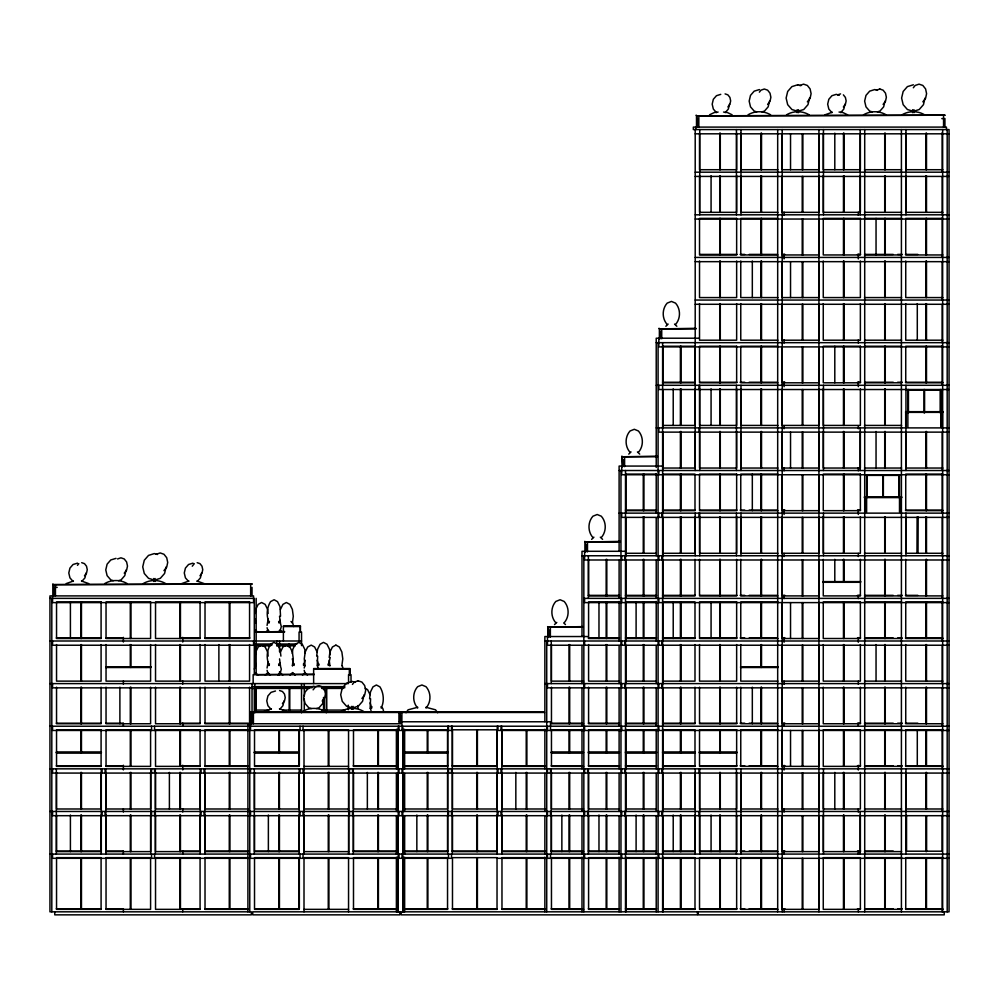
<?xml version="1.0" encoding="UTF-8"?>
<svg xmlns="http://www.w3.org/2000/svg" width="999" height="999" viewBox="0 0 999 999"><rect width="100%" height="100%" fill="white"/><g stroke="black" fill="none" stroke-linecap="round" stroke-linejoin="round"><path stroke-width="1.5" d="M255.157 613.511L255.694 609.415L258.192 604.383L261.588 602.497L265.147 604.383L267.632 609.415L268.169 613.511M267.07 625.411L268.169 618.98M267.07 668.031L268.169 661.6M280.544 616.233L280.007 606.668L277.51 601.635L274.113 599.75L270.554 601.635C266.696 607.842 266.034 616.271 269.318 622.839M292.37 623.076L293.281 616.246L292.37 609.415L289.885 604.383L286.351 602.497L282.929 604.383L280.444 609.415M292.27 653.383L292.819 649.275L295.304 644.255L298.838 642.369M292.37 665.696L293.281 658.865L292.37 652.035L289.885 647.002L286.488 645.117M305.107 660.214L303.509 665.459M316.658 656.118L317.57 649.275L320.055 644.255L323.464 642.369L327.01 644.255L329.495 649.275L330.219 654.745M329.208 657.492L329.932 652.035L332.43 647.002L335.826 645.117M330.219 657.479L328.246 665.459M341.87 665.696L342.782 658.865L341.87 652.035L339.385 647.002L335.964 645.117M369.58 698.726L370.492 691.895L372.977 686.875L376.386 684.989L379.932 686.875C383.791 693.081 384.465 701.51 381.181 708.079M86.089 572.964L84.952 577.847L81.818 581.43M126.111 569.917L124.763 575.649L121.091 579.882L118.569 580.669M166.134 566.858L164.585 573.463L160.352 578.321L154.558 580.144L148.514 578.321L144.281 573.463L142.732 566.858L144.281 560.264L148.514 555.407L154.308 553.583L157.455 554.495M201.573 572.964L200.424 577.847L197.303 581.43M284.066 700.823L282.917 705.694L279.782 709.29M324.076 697.764L322.739 703.508L319.056 707.729L316.533 708.528M364.098 694.717L362.55 701.323L358.316 706.168L352.522 707.991L346.478 706.168L342.245 701.323L340.696 694.717L342.245 688.111L346.478 683.266L352.272 681.443L355.419 682.354M729.482 104.171L728.346 109.053L725.212 112.637M769.505 101.124L768.156 106.856L764.485 111.076L761.962 111.876M809.527 98.064L807.979 104.67L803.745 109.515L797.726 111.351M844.967 104.171L843.818 109.053L840.696 112.637M884.989 101.124L883.64 106.856L879.957 111.076L877.434 111.876M924.999 98.064L923.463 104.67L919.23 109.515L913.423 111.351L907.392 109.515L903.158 104.67L901.61 98.064L903.158 91.471L907.392 86.613L913.398 84.79M254.383 669.18L255.02 666.895M304.195 668.031L304.832 665.759M278.758 622.839L280.007 620.329M280.444 652.035L282.929 647.002L286.338 645.117M278.758 665.459L280.007 662.949M675.524 324.463C680.781 318.606 680.781 308.978 675.524 303.122L671.428 301.423L667.17 303.122C661.9 308.978 661.9 318.606 667.17 324.463M425.999 708.029C431.268 702.172 431.268 692.544 425.999 686.688L421.915 684.989L417.657 686.688C412.387 692.544 412.387 702.172 417.657 708.029M638.398 452.322C643.668 446.466 643.668 436.838 638.398 430.981L634.315 429.283L630.057 430.981C624.787 436.838 624.787 446.466 630.057 452.322M601.286 537.562C606.555 531.693 606.555 522.077 601.286 516.208L597.19 514.51L592.931 516.208C587.674 522.077 587.674 531.693 592.931 537.562M564.16 622.789C569.43 616.932 569.43 607.305 564.16 601.448L560.077 599.75L555.819 601.448C550.549 607.305 550.549 616.932 555.819 622.789M406.019 712.749L408.104 709.814L417.744 707.255M77.46 565.359L78.809 563.648M84.49 575.749L86.513 573.176L87.263 569.692L86.513 566.208L84.49 563.648L81.693 562.687M124.226 573.176L126.611 570.167L127.485 566.071L126.611 561.962L124.226 558.953L120.954 557.817L117.545 558.953M163.961 570.616L166.708 567.157L167.707 562.437L166.708 557.717L163.961 554.258L160.202 552.947L156.281 554.258M192.27 566.208L194.293 563.648M199.975 575.749L201.998 573.176L202.747 569.692L201.998 566.208L199.975 563.648L197.178 562.687M727.884 106.943L729.907 104.383L730.656 100.899L729.907 97.415L727.884 94.855L725.087 93.894M759.352 92.17L760.938 90.16L764.335 89.023L767.619 90.16L770.004 93.169L770.878 97.265L770.004 101.374L767.619 104.383M282.455 703.596L284.49 701.036L285.227 697.552L284.49 694.068L282.455 691.508L279.57 690.534M313.124 689.822L315.522 686.8L318.781 685.676L322.19 686.8L324.588 689.822L325.449 693.918L324.588 698.014L322.19 701.036M807.354 101.823L810.102 98.352L811.101 93.644L810.102 88.923L807.354 85.452L803.596 84.153L799.675 85.452M352.422 684.415L354.245 682.105L358.154 680.806M361.925 698.476L364.672 695.004L365.684 690.297L364.672 685.576L361.925 682.105L358.166 680.806M843.368 106.943L845.391 104.383L846.141 100.899L845.391 97.415L843.368 94.855M883.104 104.383L885.489 101.374L886.363 97.265L885.489 93.169L883.104 90.16L879.832 89.023M913.323 87.775L915.159 85.452L919.068 84.153L922.839 85.452L925.586 88.923L926.585 93.644L925.586 98.352L922.839 101.823M267.72 623.139L269.468 621.465M266.233 631.643L267.982 629.969M278.609 631.643L280.357 629.969L281.318 626.56L280.357 623.139L278.609 621.465M267.72 665.759L269.468 664.085M265.347 675.099L267.982 672.589M277.722 675.099L280.357 672.589L281.318 669.18L280.357 665.759L278.609 664.085M292.457 665.759L294.218 664.085M290.097 675.099L292.732 672.589M302.472 675.099L305.107 672.589M318.968 664.085L317.207 665.759L317.67 656.131M371.89 706.705L370.13 708.378L370.592 698.751M665.858 326.261L668.144 324.088M628.746 454.108L631.031 451.948M591.62 539.348L593.906 537.187M554.507 624.575L556.793 622.414M261.588 645.117L258.192 647.002L255.694 652.035L254.795 658.865L255.694 665.696M709.552 114.81L714.26 112.55L718.119 112.05M748.051 114.81C754.807 110.714 763.86 110.714 770.616 114.81M786.538 114.81C793.306 110.714 802.347 110.714 809.115 114.81M825.037 114.81L832.317 112.213M863.523 114.81C870.291 110.714 879.332 110.714 886.101 114.81M902.022 114.81C908.778 110.714 917.831 110.714 924.587 114.81M66.159 583.616L73.439 581.006M104.658 583.616C111.413 579.507 120.467 579.507 127.223 583.616M143.144 583.616C149.912 579.507 158.953 579.507 165.722 583.616M181.643 583.616L188.923 581.006M264.123 711.463L271.416 708.865M302.622 711.463C309.378 707.367 318.431 707.367 325.187 711.463M341.109 711.463C347.877 707.367 356.918 707.367 363.686 711.463M837.686 94.855L840.571 93.894M876.423 90.16L879.819 89.023M720.754 94.356L716.458 95.704L713.336 99.288L712.187 104.171L713.336 109.053L716.458 112.637M797.702 84.79L791.907 86.613L787.674 91.471L786.126 98.064L787.674 104.67L791.907 109.515L797.702 111.351M797.726 84.79L800.848 85.702M759.415 89.573L754.183 91.159L750.499 95.38L749.163 101.124L750.499 106.856L754.183 111.076L756.705 111.876M941.807 118.581L944.929 118.581L944.929 126.823M695.204 133.816L949.05 133.816M777.896 169.718L740.771 169.718L740.771 133.154M864.497 169.718L901.622 169.718M942.869 169.718L905.743 169.718L905.743 133.154M695.204 172.19L949.05 172.19M695.204 176.423L949.05 176.423M777.896 212.337L740.771 212.337L740.771 175.774M864.497 212.337L901.622 212.337M942.869 212.337L905.743 212.337L905.743 175.774M695.204 214.81L949.05 214.81M777.896 218.381L740.771 218.381L740.771 254.957L777.896 254.957M864.497 218.381L901.622 218.381M942.869 218.381L905.743 218.381L905.743 254.957L942.869 254.957M695.204 219.043L949.05 219.043M699.662 254.408L736.987 254.408M740.097 254.408L744.755 254.408M749.163 254.408L777.147 254.408M781.817 254.408L784.927 254.408M857.467 254.408L860.576 254.408M865.246 254.408L893.231 254.408M897.639 254.408L902.297 254.408M905.406 254.408L917.844 254.408M864.497 254.957L901.622 254.957M695.204 257.43L949.05 257.43M695.204 261.663L949.05 261.663M777.896 297.577L740.771 297.577L740.771 261.001M864.497 297.577L901.622 297.577M942.869 297.577L905.743 297.577L905.743 261.001M695.204 300.05L949.05 300.05M695.204 304.283L949.05 304.283M695.916 328.296L660.351 328.921L696.091 328.921M698.975 338.211L656.218 338.211L656.218 467.47M777.896 340.197L740.771 340.197L740.771 303.621M864.497 340.197L901.622 340.197M942.869 340.197L905.743 340.197L905.743 303.621M656.218 342.669L949.05 342.669M662.824 346.241L694.992 346.241L694.992 382.804L662.824 382.804M777.896 346.241L740.771 346.241L740.771 382.804L777.896 382.804M864.497 346.241L901.622 346.241M942.869 346.241L905.743 346.241L905.743 382.804L942.869 382.804M949.05 346.903L658.841 346.903L658.841 338.211M662.549 382.255L695.267 382.255M699.662 382.255L736.987 382.255M740.097 382.255L744.755 382.255M749.163 382.255L777.147 382.255M781.817 382.255L784.927 382.255M857.467 382.255L860.576 382.255M865.246 382.255L893.231 382.255M897.639 382.255L902.297 382.255M905.406 382.255L942.731 382.255M864.497 382.804L901.622 382.804M656.218 385.289L949.05 385.289M949.05 389.523L658.841 389.523L658.841 385.289M907.866 390.134L940.746 390.134M905.569 411.675L943.031 411.675M905.569 412.362L943.031 412.362M662.824 425.424L694.992 425.424L694.992 388.861M777.896 425.424L740.771 425.424L740.771 388.861M864.497 425.424L901.622 425.424M656.218 427.897L949.05 427.897M949.05 432.13L658.841 432.13L658.841 427.897M657.255 456.156L623.226 456.768L657.479 456.768M622.627 456.768L621.853 456.156L622.627 466.633M661.862 466.071L619.105 466.071L619.105 551.186M662.824 468.044L694.992 468.044L694.992 431.481M777.896 468.044L740.771 468.044L740.771 431.481M864.497 468.044L901.622 468.044M942.869 468.044L905.743 468.044L905.743 431.481M619.105 470.517L949.05 470.517M625.699 474.088L656.343 474.088M662.824 474.088L694.992 474.088L694.992 510.664L662.824 510.664M777.896 474.088L740.771 474.088L740.771 510.664L777.896 510.664M942.869 474.088L905.743 474.088L905.743 510.664L942.869 510.664M949.05 474.75L621.715 474.75L621.715 466.071M866.62 475.374L899.5 475.374M864.335 496.915L901.797 496.915M864.335 497.602L901.797 497.602M625.424 510.114L656.593 510.114M662.549 510.114L695.267 510.114M699.662 510.114L736.987 510.114M740.097 510.114L744.755 510.114M749.163 510.114L777.147 510.114M781.817 510.114L784.927 510.114M857.467 510.114L860.576 510.114M905.406 510.114L942.731 510.114M625.699 510.664L656.343 510.664M619.105 513.136L949.05 513.136M949.05 517.37L621.715 517.37L621.715 513.136M620.142 541.383L586.113 542.007L620.367 542.007M624.737 551.298L581.992 551.298L581.992 636.425M625.699 553.284L656.343 553.284M662.824 553.284L694.992 553.284L694.992 516.708M777.896 553.284L740.771 553.284L740.771 516.708M864.497 553.284L901.622 553.284M942.869 553.284L905.743 553.284L905.743 516.708M581.992 555.756L949.05 555.756M116.021 558.366L110.789 559.952L107.105 564.173L105.769 569.917L107.105 575.649L110.789 579.882L113.312 580.669M949.05 559.989L584.602 559.989L584.602 551.298M77.522 563.149L73.064 564.497L69.942 568.094L68.794 572.964L69.942 577.847L73.064 581.43M192.994 563.149L188.549 564.497L185.427 568.094L184.278 572.964L185.427 577.847L188.549 581.43M823.263 582.155L860.376 582.155M57.193 587.375L54.071 587.375L54.071 595.629M588.311 595.354L619.467 595.354M625.424 595.354L656.593 595.354M662.549 595.354L695.267 595.354M699.662 595.354L736.987 595.354M740.097 595.354L744.755 595.354M749.163 595.354L777.147 595.354M781.817 595.354L784.927 595.354M857.467 595.354L860.576 595.354M865.246 595.354L893.231 595.354M897.639 595.354L902.297 595.354M905.406 595.354L917.844 595.354M619.218 595.904L588.586 595.904L588.586 559.328M625.699 595.904L656.343 595.904M662.824 595.904L694.992 595.904L694.992 559.328M777.896 595.904L740.771 595.904L740.771 559.328M864.497 595.904L901.622 595.904M942.869 595.904L905.743 595.904L905.743 559.328M49.95 598.376L253.559 598.376M583.841 598.376L949.05 598.376M619.218 601.947L588.586 601.947L588.586 638.511L619.218 638.511M625.699 601.947L656.343 601.947M662.824 601.947L694.992 601.947L694.992 638.511L662.824 638.511M777.896 601.947L740.771 601.947L740.771 638.511L777.896 638.511M864.497 601.947L901.622 601.947M942.869 601.947L905.743 601.947L905.743 638.511L942.869 638.511M949.05 602.609L584.602 602.609L584.602 598.376M283.391 626.56L300.437 626.56M583.016 626.623L548.988 627.247L583.241 627.247M284.565 631.505L256.581 632.055M254.658 632.055L284.565 632.055M587.624 636.538L544.867 636.538L544.867 721.665M56.269 637.961L101.361 637.961M105.769 637.961L122.865 637.961M181.693 637.961L200.349 637.961M204.745 637.961L249.837 637.961M588.311 637.961L619.467 637.961M625.424 637.961L656.593 637.961M662.549 637.961L695.267 637.961M699.662 637.961L736.987 637.961M740.097 637.961L744.755 637.961M749.163 637.961L777.147 637.961M781.817 637.961L784.927 637.961M857.467 637.961L860.576 637.961M865.246 637.961L893.231 637.961M897.639 637.961L902.297 637.961M905.406 637.961L942.731 637.961M625.699 638.511L656.343 638.511M864.497 638.511L901.622 638.511M49.95 640.996L254.308 640.996M254.658 640.996L301.536 640.996M544.867 640.996L949.05 640.996M254.795 644.018L272.153 644.018M276.598 644.018L296.89 644.018M254.795 645.117L271.928 645.117M276.598 645.117L295.342 645.117M949.05 645.229L547.477 645.229L547.477 636.538M255.132 645.804L270.604 645.804M276.785 645.804L295.342 645.804M740.546 666.832L778.121 666.832M740.546 667.519L778.121 667.519M313.636 669.18L349.925 669.18M314.048 674.125L256.581 674.675M314.048 674.675L253.147 674.675L253.147 683.603M583.641 681.131L551.46 681.131L551.46 644.567M619.218 681.131L588.586 681.131L588.586 644.567M625.699 681.131L656.343 681.131M662.824 681.131L694.992 681.131L694.992 644.567M777.896 681.131L740.771 681.131L740.771 644.567M864.497 681.131L901.622 681.131M942.869 681.131L905.743 681.131L905.743 644.567M49.95 683.603L348.414 683.603M544.867 683.603L949.05 683.603M313.986 686.226L308.753 687.811L305.082 692.032L303.733 697.764L305.082 703.508L308.753 707.729L311.276 708.528M252.035 686.638L344.842 686.638M252.01 687.849L52.56 687.849L52.56 683.603M254.795 687.737L312.225 687.737M321.528 687.737L344.817 687.737M949.05 687.849L547.477 687.849L547.477 683.603M252.035 688.423L309.265 688.423M321.641 688.423L343.294 688.423M275.487 691.008L271.041 692.357L267.907 695.941L266.77 700.823L267.907 705.694L271.041 709.29M254.795 710.077L268.818 710.077M282.842 710.077L301.536 710.077M321.79 710.077L345.154 710.077M252.035 711.862L544.355 711.862M252.035 712.474L544.517 712.474M399.001 721.778L550.499 721.778L550.499 730.456M56.269 723.201L101.361 723.201M105.769 723.201L122.865 723.201M181.693 723.201L200.349 723.201M204.745 723.201L248.289 723.201M551.186 723.201L582.355 723.201M588.311 723.201L619.467 723.201M625.424 723.201L656.593 723.201M662.549 723.201L695.267 723.201M699.662 723.201L736.987 723.201M740.097 723.201L744.755 723.201M749.163 723.201L777.147 723.201M781.817 723.201L784.927 723.201M857.467 723.201L860.576 723.201M865.246 723.201L893.231 723.201M897.639 723.201L902.297 723.201M905.406 723.201L917.844 723.201M583.641 723.751L551.46 723.751L551.46 687.187M619.218 723.751L588.586 723.751L588.586 687.187M625.699 723.751L656.343 723.751M662.824 723.751L694.992 723.751L694.992 687.187M777.896 723.751L740.771 723.751L740.771 687.187M864.497 723.751L901.622 723.751M942.869 723.751L905.743 723.751L905.743 687.187M49.95 726.223L949.05 726.223M248.027 729.807L205.02 729.807L205.02 766.37L248.027 766.37M396.503 729.807L353.496 729.807L353.496 766.37L396.503 766.37M404.533 729.807L447.54 729.807L447.54 766.37L404.533 766.37M544.979 729.807L501.973 729.807L501.973 766.37L544.979 766.37M583.641 729.807L551.46 729.807L551.46 766.37L583.641 766.37M619.218 729.807L588.586 729.807L588.586 766.37L619.218 766.37M625.699 729.807L656.343 729.807M662.824 729.807L694.992 729.807L694.992 766.37L662.824 766.37M777.896 729.807L740.771 729.807L740.771 766.37L777.896 766.37M864.497 729.807L901.622 729.807M942.869 729.807L905.743 729.807L905.743 766.37L942.869 766.37M248.926 730.456L52.56 730.456L52.56 726.223M949.05 730.456L497.989 730.456L497.989 726.223M56.269 752.072L101.361 752.072L101.361 752.759L56.269 752.759M254.245 752.072L299.338 752.072M404.27 752.072L447.814 752.072M582.355 752.072L551.186 752.072L551.186 752.759L582.355 752.759M619.467 752.072L588.311 752.072L588.311 752.759L619.467 752.759M625.424 752.072L656.593 752.072M662.549 752.072L695.267 752.072L695.267 752.759L662.549 752.759M736.875 752.072L699.3 752.072L699.3 752.759L736.875 752.759M56.543 752.622L101.086 752.622M254.52 752.622L299.063 752.622M404.533 752.622L447.54 752.622M551.46 752.622L583.641 752.622M588.586 752.622L619.218 752.622M625.699 752.622L656.343 752.622M662.824 752.622L694.992 752.622M699.525 752.622L736.65 752.622M254.245 752.759L299.338 752.759M404.27 752.759L447.814 752.759M625.424 752.759L656.593 752.759M56.269 765.821L101.361 765.821M105.769 765.821L122.865 765.821M181.693 765.821L200.349 765.821M204.745 765.821L248.289 765.821M255.794 765.821L299.338 765.821L299.338 729.807M353.221 765.821L396.765 765.821M404.27 765.821L447.814 765.821M452.21 765.821L497.302 765.821M501.698 765.821L545.242 765.821M551.186 765.821L582.355 765.821M588.311 765.821L619.467 765.821M625.424 765.821L656.593 765.821M662.549 765.821L695.267 765.821M699.662 765.821L736.987 765.821M740.097 765.821L744.755 765.821M749.163 765.821L777.147 765.821M781.817 765.821L784.927 765.821M857.467 765.821L860.576 765.821M865.246 765.821L893.231 765.821M897.639 765.821L902.297 765.821M905.406 765.821L942.731 765.821M304.008 766.37L348.551 766.37M625.699 766.37L656.343 766.37M864.497 766.37L901.622 766.37M49.95 768.843L949.05 768.843M248.926 773.076L52.56 773.076L52.56 768.843M949.05 773.076L250.524 773.076L250.524 768.843M248.027 808.99L205.02 808.99L205.02 772.414M304.008 808.99L348.551 808.99M396.503 808.99L353.496 808.99L353.496 772.414M404.533 808.99L447.54 808.99L447.54 772.414M544.979 808.99L501.973 808.99L501.973 772.414M583.641 808.99L551.46 808.99L551.46 772.414M619.218 808.99L588.586 808.99L588.586 772.414M625.699 808.99L656.343 808.99M662.824 808.99L694.992 808.99L694.992 772.414M777.896 808.99L740.771 808.99L740.771 772.414M864.497 808.99L901.622 808.99M942.869 808.99L905.743 808.99L905.743 772.414M49.95 811.463L949.05 811.463M248.926 815.696L52.56 815.696L52.56 811.463M949.05 815.696L250.524 815.696L250.524 811.463M56.269 851.061L101.361 851.061M105.769 851.061L122.865 851.061M181.693 851.061L200.349 851.061M204.745 851.061L248.289 851.061M255.794 851.061L299.338 851.061M353.221 851.061L396.765 851.061M404.27 851.061L447.814 851.061M452.21 851.061L497.302 851.061M501.698 851.061L545.242 851.061M551.186 851.061L582.355 851.061M588.311 851.061L619.467 851.061M625.424 851.061L656.593 851.061M662.549 851.061L695.267 851.061M699.662 851.061L736.987 851.061M740.097 851.061L744.755 851.061M749.163 851.061L777.147 851.061M781.817 851.061L784.927 851.061M857.467 851.061L860.576 851.061M865.246 851.061L893.231 851.061M248.027 851.61L205.02 851.61L205.02 815.034M304.008 851.61L348.551 851.61M396.503 851.61L353.496 851.61L353.496 815.034M404.533 851.61L447.54 851.61L447.54 815.034M544.979 851.61L501.973 851.61L501.973 815.034M583.641 851.61L551.46 851.61L551.46 815.034M619.218 851.61L588.586 851.61L588.586 815.034M625.699 851.61L656.343 851.61M662.824 851.61L694.992 851.61L694.992 815.034M777.896 851.61L740.771 851.61L740.771 815.034M864.497 851.61L901.622 851.61M49.95 854.083L949.05 854.083M248.027 857.654L205.02 857.654L205.02 909.352L248.027 909.352M396.503 857.654L353.496 857.654L353.496 909.352L396.503 909.352M404.533 857.654L447.54 857.654L447.54 909.352L404.533 909.352M544.979 857.654L501.973 857.654L501.973 909.352L544.979 909.352M583.641 857.654L551.46 857.654L551.46 909.352L583.641 909.352M619.218 857.654L588.586 857.654L588.586 909.352L619.218 909.352M625.699 857.654L656.343 857.654M662.824 857.654L694.992 857.654L694.992 909.352L662.824 909.352M777.896 857.654L740.771 857.654L740.771 909.352L777.896 909.352M864.497 857.654L901.622 857.654M942.869 857.654L905.743 857.654L905.743 909.352L942.869 909.352M248.926 858.316L52.56 858.316L52.56 854.083M497.989 858.316L949.05 858.316M56.269 908.79L101.361 908.79M105.769 908.79L122.865 908.79M181.693 908.79L200.349 908.79M204.745 908.79L248.289 908.79M255.794 908.79L299.338 908.79L299.338 857.654M353.221 908.79L396.765 908.79M404.27 908.79L447.814 908.79M452.21 908.79L497.302 908.79M501.698 908.79L545.242 908.79M551.186 908.79L582.355 908.79M588.311 908.79L619.467 908.79M625.424 908.79L656.593 908.79M662.549 908.79L695.267 908.79M699.662 908.79L736.987 908.79M740.097 908.79L744.755 908.79M749.163 908.79L777.147 908.79M781.817 908.79L784.927 908.79M857.467 908.79L860.576 908.79M865.246 908.79L893.231 908.79M897.639 908.79L902.297 908.79M905.406 908.79L942.731 908.79M304.008 909.352L348.551 909.352M625.699 909.352L656.343 909.352M864.497 909.352L901.622 909.352M425.911 707.255L435.539 709.814L437.637 712.749M839.035 112.05L842.894 112.55L847.602 114.81M723.551 112.05L727.422 112.55L732.13 114.81M196.928 581.006L204.208 583.616M81.443 581.006L88.736 583.616M279.42 708.865L286.701 711.463M877.434 90.36L874.724 89.573L869.667 91.159L865.983 95.38L864.635 101.124L865.983 106.856L869.667 111.076L872.189 111.876M839.26 95.255L836.25 94.356L831.942 95.704L828.82 99.288L827.671 104.171L828.82 109.053L831.942 112.637M298.851 642.369L302.26 644.255L304.745 649.275L305.294 653.383M365.297 688.361L367.557 689.622L370.055 694.655M261.738 645.117L265.147 647.002L267.632 652.035L268.169 656.131M674.55 324.088L676.835 326.261M637.424 451.948L639.71 454.108M600.312 537.187L602.597 539.348M563.948 623.139L565.471 624.575M381.019 706.705L382.779 708.378L383.741 711.788M290.971 621.465L292.732 623.139L293.694 626.56M328.097 664.085L329.857 665.759M280.082 629.969L281.843 631.643M269.468 631.643L267.72 629.969L267.07 627.697M303.346 664.085L305.107 665.759L304.283 658.865L305.195 652.035L307.68 647.002L311.213 645.117L314.635 647.002L317.12 652.035M307.467 675.099L304.832 672.589L304.195 670.317M255.344 629.969L257.105 631.643M292.457 672.589L295.092 675.099M280.082 672.589L282.729 675.099M270.354 675.099L267.72 672.589L267.07 670.317M255.344 672.589L257.979 675.099M371.74 708.079L370.13 702.834M318.806 665.459L317.195 660.214M294.068 665.459L292.27 658.841M269.318 665.459C266.034 658.89 266.696 650.461 270.554 644.255L273.963 642.369L277.51 644.255L280.007 649.275L280.906 656.118M370.404 708.378L371.054 710.651M342.22 665.759L343.194 669.18M317.482 665.759L318.119 668.031M357.754 705.581L358.117 708.316M329.208 660.227L329.932 665.696M279.533 616.246L280.444 623.076M279.533 658.865L280.444 665.696M255.157 618.98L255.694 623.076M947.189 129.57L947.189 911.825M946.44 129.57L946.44 127.098L693.343 127.098L693.343 129.57L949.05 129.57L949.05 911.825L698.151 911.825L698.151 914.847L944.242 914.847L944.242 911.825M943.556 115.834L943.556 127.098M942.656 129.57L942.656 911.825M942.407 412.362L942.407 426.798M942.182 132.617L942.182 172.19M942.182 176.761L942.182 214.81M942.182 217.857L942.182 257.43M942.182 262L942.182 300.05M942.182 304.62L942.182 342.669M942.182 345.704L942.182 385.289M942.182 389.847L942.182 427.897M942.182 432.467L942.182 470.517M942.182 473.563L942.182 513.136M942.182 517.707L942.182 555.756M942.182 560.327L942.182 598.376M942.182 601.423L942.182 640.996M942.182 645.554L942.182 683.603M942.182 688.174L942.182 726.223M942.182 729.27L942.182 768.843M942.182 773.413L942.182 811.463M942.182 857.204L942.182 911.825M942.057 815.172L942.057 851.198L906.543 851.198L906.543 815.172M940.746 389.523L940.746 426.798M940.171 389.523L940.171 412.824M926.498 133.154L926.498 169.718M926.498 175.774L926.498 212.337M926.498 218.381L926.498 254.957M926.498 261.001L926.498 297.577M926.498 303.621L926.498 340.197M926.498 346.241L926.498 382.804M926.498 431.481L926.498 468.044M926.498 474.088L926.498 510.664M926.498 516.708L926.498 553.284M926.498 559.328L926.498 595.904M926.498 601.947L926.498 638.511M926.498 644.567L926.498 681.131M926.498 687.187L926.498 723.751M926.498 729.807L926.498 766.37M926.498 772.414L926.498 808.99M926.61 815.696L926.61 851.61M926.498 857.654L926.498 909.352M925.948 133.154L925.948 169.718M925.948 175.774L925.948 212.337M925.948 218.381L925.948 254.957M925.948 261.001L925.948 297.577M925.948 303.621L925.948 340.197M925.948 346.241L925.948 382.804M925.948 431.481L925.948 468.044M925.948 474.088L925.948 510.664M925.948 516.708L925.948 553.284M925.948 559.328L925.948 595.904M925.948 601.947L925.948 638.511M925.948 644.567L925.948 681.131M925.948 687.187L925.948 723.751M925.948 729.807L925.948 766.37M925.948 772.414L925.948 808.99M925.948 815.696L925.948 851.61M925.948 857.654L925.948 909.352M924.587 389.523L924.587 412.824M924.013 389.523L924.013 412.824M917.794 516.708L917.794 553.284M917.294 303.621L917.294 340.197M917.294 729.807L917.294 766.37M913.998 109.715L913.998 112.662M912.624 109.715L912.624 112.662M908.441 389.523L908.441 412.824M907.866 389.523L907.866 426.798M906.205 412.362L906.205 426.798M905.956 129.57L905.956 214.81M905.956 385.289L905.956 470.517M905.956 513.136L905.956 555.756M905.956 768.843L905.956 854.083M905.693 412.362L905.693 426.798M901.41 129.57L901.41 911.825M901.16 497.602L901.16 512.037M899.5 474.75L899.5 512.037M898.925 474.75L898.925 496.503M885.264 133.154L885.264 169.718M885.264 175.774L885.264 212.337M885.264 218.381L885.264 254.957M885.264 261.001L885.264 297.577M885.264 303.621L885.264 340.197M885.264 346.241L885.264 382.804M885.264 388.861L885.264 425.424M885.264 431.481L885.264 468.044M885.264 516.708L885.264 553.284M885.264 559.328L885.264 595.904M885.264 601.947L885.264 638.511M885.264 644.567L885.264 681.131M885.264 687.187L885.264 723.751M885.264 729.807L885.264 766.37M885.264 772.414L885.264 808.99M885.264 815.034L885.264 851.61M885.264 857.654L885.264 909.352M884.714 133.154L884.714 169.718M884.714 175.774L884.714 212.337M884.714 218.381L884.714 254.957M884.714 261.001L884.714 297.577M884.714 303.621L884.714 340.197M884.714 346.241L884.714 382.804M884.714 388.861L884.714 425.424M884.714 431.481L884.714 468.044M884.714 516.708L884.714 553.284M884.714 559.328L884.714 595.904M884.714 601.947L884.714 638.511M884.714 644.567L884.714 681.131M884.714 687.187L884.714 723.751M884.714 729.807L884.714 766.37M884.714 772.414L884.714 808.99M884.714 815.034L884.714 851.61M884.714 857.654L884.714 909.352M883.353 474.75L883.353 496.503M882.779 474.75L882.779 496.503M876.048 218.381L876.048 254.957M876.048 431.481L876.048 468.044M876.048 644.567L876.048 681.131M867.194 474.75L867.194 496.503M866.62 474.75L866.62 512.037M864.959 497.602L864.959 512.037M864.709 129.57L864.709 911.825M860.376 133.154L860.376 169.718L823.263 169.718L823.263 133.154M860.376 175.774L860.376 212.337L823.263 212.337L823.263 175.774M860.376 261.001L860.376 297.577L823.263 297.577L823.263 261.001M860.376 303.621L860.376 340.197L823.263 340.197L823.263 303.621M860.376 388.861L860.376 425.424L823.263 425.424L823.263 388.861M860.376 431.481L860.376 468.044L823.263 468.044L823.263 431.481M860.376 516.708L860.376 553.284L823.263 553.284L823.263 516.708M860.376 559.328L860.376 595.904L823.263 595.904L823.263 559.328M860.376 644.567L860.376 681.131L823.263 681.131L823.263 644.567M860.376 687.187L860.376 723.751L823.263 723.751L823.263 687.187M860.376 772.414L860.376 808.99L823.263 808.99L823.263 772.414M860.376 815.034L860.376 851.61L823.263 851.61L823.263 815.034M860.176 129.57L860.176 214.81M860.176 427.897L860.176 470.517M860.176 811.463L860.176 854.083M858.316 212.163L858.316 215.285M858.316 254.233L858.316 258.916M858.316 339.947L858.316 343.057M858.316 382.018L858.316 386.688M858.316 425.649L858.316 428.758M858.316 467.719L858.316 470.829M858.316 509.79L858.316 514.46M858.316 553.421L858.316 556.543M858.316 595.491L858.316 598.613M858.316 637.562L858.316 642.245M858.316 681.193L858.316 684.315M858.316 723.276L858.316 726.385M858.316 765.346L858.316 770.017M858.316 808.978L858.316 812.087M858.316 851.048L858.316 854.17M858.316 908.703L858.316 911.825M844.018 133.154L844.018 169.718M844.018 175.774L844.018 212.337M844.018 218.381L844.018 254.957M844.018 261.001L844.018 297.577M844.018 303.621L844.018 340.197M844.018 346.241L844.018 382.804M844.018 388.861L844.018 425.424M844.018 431.481L844.018 468.044M844.018 474.088L844.018 510.664M844.018 516.708L844.018 553.284M844.018 559.328L844.018 582.18M844.018 601.947L844.018 638.511M844.018 644.567L844.018 681.131M844.018 687.187L844.018 723.751M844.018 729.807L844.018 766.37M844.018 772.414L844.018 808.99M844.018 815.034L844.018 851.61M844.018 857.654L844.018 909.352M843.468 133.154L843.468 169.718M843.468 175.774L843.468 212.337M843.468 218.381L843.468 254.957M843.468 261.001L843.468 297.577M843.468 303.621L843.468 340.197M843.468 346.241L843.468 382.804M843.468 388.861L843.468 425.424M843.468 431.481L843.468 468.044M843.468 474.088L843.468 510.664M843.468 516.708L843.468 553.284M843.468 559.328L843.468 582.18M843.468 601.947L843.468 638.511M843.468 644.567L843.468 681.131M843.468 687.187L843.468 723.751M843.468 729.807L843.468 766.37M843.468 772.414L843.468 808.99M843.468 815.034L843.468 851.61M843.468 857.654L843.468 909.352M834.802 133.154L834.802 169.718M834.802 346.241L834.802 382.804M834.802 559.328L834.802 582.18M834.802 772.414L834.802 808.99M823.463 129.57L823.463 214.81M823.463 385.289L823.463 470.517M823.463 513.136L823.463 555.756M823.463 768.843L823.463 854.083M819.13 133.816L819.13 169.718L782.017 169.718L782.017 133.816M819.13 176.423L819.13 212.337L782.017 212.337L782.017 176.423M819.13 219.043L819.13 254.957L782.017 254.957L782.017 219.043M819.13 261.663L819.13 297.577L782.017 297.577L782.017 261.663M819.13 304.283L819.13 340.197L782.017 340.197L782.017 304.283M819.13 346.903L819.13 382.804L782.017 382.804L782.017 346.903M819.13 389.523L819.13 425.424L782.017 425.424L782.017 389.523M819.13 432.13L819.13 468.044L782.017 468.044L782.017 432.13M819.13 474.75L819.13 510.664L782.017 510.664L782.017 474.75M819.13 517.37L819.13 553.284L782.017 553.284L782.017 517.37M819.13 559.989L819.13 595.904L782.017 595.904L782.017 559.989M819.13 602.609L819.13 638.511L782.017 638.511L782.017 602.609M819.13 645.229L819.13 681.131L782.017 681.131L782.017 645.229M819.13 687.849L819.13 723.751L782.017 723.751L782.017 687.849M819.13 730.456L819.13 766.37L782.017 766.37L782.017 730.456M819.13 773.076L819.13 808.99L782.017 808.99L782.017 773.076M819.13 815.696L819.13 851.61L782.017 851.61L782.017 815.696M819.13 858.316L819.13 909.352L782.017 909.352L782.017 858.316M818.93 129.57L818.93 911.825M802.884 133.816L802.884 169.718M802.884 176.423L802.884 212.337M802.884 219.043L802.884 254.957M802.884 261.663L802.884 297.577M802.884 304.283L802.884 340.197M802.884 346.903L802.884 382.804M802.884 389.523L802.884 425.424M802.884 432.13L802.884 468.044M802.884 474.75L802.884 510.664M802.884 517.37L802.884 553.284M802.884 559.989L802.884 595.904M802.884 602.609L802.884 638.511M802.884 645.229L802.884 681.131M802.884 687.849L802.884 723.751M802.884 730.456L802.884 766.37M802.884 773.076L802.884 808.99M802.884 815.696L802.884 851.61M802.884 858.316L802.884 909.352M802.222 133.816L802.222 169.718M802.222 176.423L802.222 212.337M802.222 219.043L802.222 254.957M802.222 261.663L802.222 297.577M802.222 304.283L802.222 340.197M802.222 346.903L802.222 382.804M802.222 389.523L802.222 425.424M802.222 432.13L802.222 468.044M802.222 474.75L802.222 510.664M802.222 517.37L802.222 553.284M802.222 559.989L802.222 595.904M802.222 602.609L802.222 638.511M802.222 645.229L802.222 681.131M802.222 687.849L802.222 723.751M802.222 730.456L802.222 766.37M802.222 773.076L802.222 808.99M802.222 815.696L802.222 851.61M802.222 858.316L802.222 909.352M798.513 109.715L798.513 112.662M797.14 109.715L797.14 112.662M790.534 133.816L790.534 169.718M790.534 261.663L790.534 297.577M790.534 432.13L790.534 468.044M790.534 602.609L790.534 638.511M790.534 730.456L790.534 766.37M784.078 212.163L784.078 215.285M784.078 254.233L784.078 258.916M784.078 339.947L784.078 343.057M784.078 382.018L784.078 386.688M784.078 425.649L784.078 428.758M784.078 467.719L784.078 470.829M784.078 509.79L784.078 514.46M784.078 553.421L784.078 556.543M784.078 595.491L784.078 598.613M784.078 637.562L784.078 642.245M784.078 681.193L784.078 684.315M784.078 723.276L784.078 726.385M784.078 765.346L784.078 770.017M784.078 808.978L784.078 812.087M784.078 851.048L784.078 854.17M784.078 908.703L784.078 911.825M782.217 129.57L782.217 911.825M777.684 129.57L777.684 911.825M761.525 133.154L761.525 169.718M761.525 175.774L761.525 212.337M761.525 218.381L761.525 254.957M761.525 261.001L761.525 297.577M761.525 303.621L761.525 340.197M761.525 346.241L761.525 382.804M761.525 388.861L761.525 425.424M761.525 431.481L761.525 468.044M761.525 474.088L761.525 510.664M761.525 516.708L761.525 553.284M761.525 559.328L761.525 595.904M761.525 601.947L761.525 638.511M761.525 644.567L761.525 667.419M761.525 687.187L761.525 723.751M761.525 729.807L761.525 766.37M761.525 772.414L761.525 808.99M761.525 815.034L761.525 851.61M761.525 857.654L761.525 909.352M760.976 133.154L760.976 169.718M760.976 175.774L760.976 212.337M760.976 218.381L760.976 254.957M760.976 261.001L760.976 297.577M760.976 303.621L760.976 340.197M760.976 346.241L760.976 382.804M760.976 388.861L760.976 425.424M760.976 431.481L760.976 468.044M760.976 474.088L760.976 510.664M760.976 516.708L760.976 553.284M760.976 559.328L760.976 595.904M760.976 601.947L760.976 638.511M760.976 644.567L760.976 667.419M760.976 687.187L760.976 723.751M760.976 729.807L760.976 766.37M760.976 772.414L760.976 808.99M760.976 815.034L760.976 851.61M760.976 857.654L760.976 909.352M752.322 261.001L752.322 297.577M752.322 474.088L752.322 510.664M752.322 687.187L752.322 723.751M740.983 129.57L740.983 214.81M740.983 385.289L740.983 470.517M740.983 513.136L740.983 555.756M740.983 768.843L740.983 854.083M736.65 133.154L736.65 169.718L699.525 169.718L699.525 133.154M736.65 175.774L736.65 212.337L699.525 212.337L699.525 175.774M736.65 261.001L736.65 297.577L699.525 297.577L699.525 261.001M736.65 303.621L736.65 340.197L699.525 340.197L699.525 303.621M736.65 388.861L736.65 425.424L699.525 425.424L699.525 388.861M736.65 431.481L736.65 468.044L699.525 468.044L699.525 431.481M736.65 516.708L736.65 553.284L699.525 553.284L699.525 516.708M736.65 559.328L736.65 595.904L699.525 595.904L699.525 559.328M736.65 644.567L736.65 681.131L699.525 681.131L699.525 644.567M736.65 687.187L736.65 723.751L699.525 723.751L699.525 687.187M736.65 772.414L736.65 808.99L699.525 808.99L699.525 772.414M736.65 815.034L736.65 851.61L699.525 851.61L699.525 815.034M736.438 129.57L736.438 214.81M736.438 385.289L736.438 470.517M736.438 513.136L736.438 555.756M736.438 768.843L736.438 854.083M720.291 133.154L720.291 169.718M720.291 175.774L720.291 212.337M720.291 218.381L720.291 254.957M720.291 261.001L720.291 297.577M720.291 303.621L720.291 340.197M720.291 346.241L720.291 382.804M720.291 388.861L720.291 425.424M720.291 431.481L720.291 468.044M720.291 474.088L720.291 510.664M720.291 516.708L720.291 553.284M720.291 559.328L720.291 595.904M720.291 601.947L720.291 638.511M720.291 644.567L720.291 681.131M720.291 687.187L720.291 723.751M720.291 729.807L720.291 752.659M720.291 772.414L720.291 808.99M720.291 815.034L720.291 851.61M720.291 857.654L720.291 909.352M719.742 133.154L719.742 169.718M719.742 175.774L719.742 212.337M719.742 218.381L719.742 254.957M719.742 261.001L719.742 297.577M719.742 303.621L719.742 340.197M719.742 346.241L719.742 382.804M719.742 388.861L719.742 425.424M719.742 431.481L719.742 468.044M719.742 474.088L719.742 510.664M719.742 516.708L719.742 553.284M719.742 559.328L719.742 595.904M719.742 601.947L719.742 638.511M719.742 644.567L719.742 681.131M719.742 687.187L719.742 723.751M719.742 729.807L719.742 752.659M719.742 772.414L719.742 808.99M719.742 815.034L719.742 851.61M719.742 857.654L719.742 909.352M711.076 175.774L711.076 212.337M711.076 388.861L711.076 425.424M711.076 601.947L711.076 638.511M711.076 815.034L711.076 851.61M699.737 129.57L699.737 214.81M699.737 385.289L699.737 470.517M699.737 513.136L699.737 555.756M699.737 768.843L699.737 854.083M698.838 115.834L698.838 127.098M698.975 385.289L698.975 389.523M698.975 427.897L698.975 432.13M698.975 513.136L698.975 517.37M698.975 768.843L698.975 773.076M698.975 811.463L698.975 815.696M697.464 118.581L697.464 126.823M696.865 127.098L696.865 115.834L696.091 115.21L696.715 115.834M696.503 115.834L696.503 127.098M695.953 127.098L695.953 129.57M695.204 129.57L695.204 470.517M695.204 513.136L695.204 555.756M695.204 768.843L695.204 854.083M681.056 346.241L681.056 382.804M681.056 388.861L681.056 425.424M681.056 431.481L681.056 468.044M681.056 474.088L681.056 510.664M681.056 516.708L681.056 553.284M681.056 559.328L681.056 595.904M681.056 601.947L681.056 638.511M681.056 644.567L681.056 681.131M681.056 687.187L681.056 723.751M681.056 729.807L681.056 752.659M681.056 772.414L681.056 808.99M681.056 815.034L681.056 851.61M681.056 857.654L681.056 909.352M680.394 346.241L680.394 382.804M680.394 388.861L680.394 425.424M680.394 431.481L680.394 468.044M680.394 474.088L680.394 510.664M680.394 516.708L680.394 553.284M680.394 559.328L680.394 595.904M680.394 601.947L680.394 638.511M680.394 644.567L680.394 681.131M680.394 687.187L680.394 723.751M680.394 729.807L680.394 752.659M680.394 772.414L680.394 808.99M680.394 815.034L680.394 851.61M680.394 857.654L680.394 909.352M673.214 388.861L673.214 425.424M673.214 601.947L673.214 638.511M673.214 815.034L673.214 851.61M663.099 345.704L663.099 385.289M663.099 389.847L663.099 427.897M663.099 432.467L663.099 470.517M663.099 473.563L663.099 513.136M663.099 517.707L663.099 555.756M663.099 560.327L663.099 598.376M663.099 601.423L663.099 640.996M663.099 645.554L663.099 683.603M663.099 688.174L663.099 726.223M663.099 729.27L663.099 768.843M663.099 773.413L663.099 811.463M663.099 816.033L663.099 854.083M663.099 857.204L663.099 911.825M662.612 342.669L662.612 911.825M661.862 513.136L661.862 517.37M661.862 555.756L661.862 559.989M661.862 640.996L661.862 645.229M661.862 683.603L661.862 687.849M661.862 768.843L661.862 773.076M661.862 811.463L661.862 815.696M661.725 328.921L661.725 338.786M660.351 331.668L660.351 338.536M659.74 338.786L659.74 328.921L658.978 328.296L659.59 328.921M659.39 328.921L659.39 338.786M658.841 470.517L658.841 474.75M658.841 513.136L658.841 517.37M658.841 555.756L658.841 559.989M658.841 598.376L658.841 602.609M658.841 640.996L658.841 645.229M658.841 683.603L658.841 687.849M658.841 726.223L658.841 730.456M658.841 768.843L658.841 773.076M658.841 811.463L658.841 815.696M658.841 854.083L658.841 858.316M658.079 342.669L658.079 911.825M656.218 473.563L656.218 513.136M656.218 517.707L656.218 555.756M656.218 560.327L656.218 598.376M656.218 601.423L656.218 640.996M656.218 645.554L656.218 683.603M656.218 688.174L656.218 726.223M656.218 729.27L656.218 768.843M656.218 773.413L656.218 811.463M656.218 816.033L656.218 854.083M656.218 857.204L656.218 911.825M643.93 474.088L643.93 510.664M643.93 516.708L643.93 553.284M643.93 559.328L643.93 595.904M643.93 601.947L643.93 638.511M643.93 644.567L643.93 681.131M643.93 687.187L643.93 723.751M643.93 729.807L643.93 752.659M643.93 772.414L643.93 808.99M643.93 815.034L643.93 851.61M643.93 857.654L643.93 909.352M643.269 474.088L643.269 510.664M643.269 516.708L643.269 553.284M643.269 559.328L643.269 595.904M643.269 601.947L643.269 638.511M643.269 644.567L643.269 681.131M643.269 687.187L643.269 723.751M643.269 729.807L643.269 752.659M643.269 772.414L643.269 808.99M643.269 815.034L643.269 851.61M643.269 857.654L643.269 909.352M636.101 601.947L636.101 638.511M636.101 815.034L636.101 851.61M625.973 473.563L625.973 513.136M625.973 517.707L625.973 555.756M625.973 560.327L625.973 598.376M625.973 601.423L625.973 640.996M625.973 645.554L625.973 683.603M625.973 688.174L625.973 726.223M625.973 729.27L625.973 768.843M625.973 773.413L625.973 811.463M625.973 816.033L625.973 854.083M625.973 857.204L625.973 911.825M625.499 470.517L625.499 911.825M624.737 555.756L624.737 559.989M624.737 640.996L624.737 645.229M624.737 683.603L624.737 687.849M624.737 768.843L624.737 773.076M624.737 811.463L624.737 815.696M624.6 456.768L624.6 466.633M623.226 459.528L623.226 466.396M622.265 456.768L622.265 466.633M621.715 555.756L621.715 559.989M621.715 598.376L621.715 602.609M621.715 640.996L621.715 645.229M621.715 683.603L621.715 687.849M621.715 726.223L621.715 730.456M621.715 768.843L621.715 773.076M621.715 811.463L621.715 815.696M621.715 854.083L621.715 858.316M620.966 470.517L620.966 911.825M619.105 560.327L619.105 598.376M619.105 601.423L619.105 640.996M619.105 645.554L619.105 683.603M619.105 688.174L619.105 726.223M619.105 729.27L619.105 768.843M619.105 773.413L619.105 811.463M619.105 816.033L619.105 854.083M619.105 857.204L619.105 911.825M606.818 559.328L606.818 595.904M606.818 601.947L606.818 638.511M606.818 644.567L606.818 681.131M606.818 687.187L606.818 723.751M606.818 729.807L606.818 752.659M606.818 772.414L606.818 808.99M606.818 815.034L606.818 851.61M606.818 857.654L606.818 909.352M606.156 559.328L606.156 595.904M606.156 601.947L606.156 638.511M606.156 644.567L606.156 681.131M606.156 687.187L606.156 723.751M606.156 729.807L606.156 752.659M606.156 772.414L606.156 808.99M606.156 815.034L606.156 851.61M606.156 857.654L606.156 909.352M598.975 601.947L598.975 638.511M598.975 815.034L598.975 851.61M588.374 555.756L588.374 598.376M588.374 768.843L588.374 854.083M587.487 542.007L587.487 551.873M587.624 768.843L587.624 773.076M587.624 811.463L587.624 815.696M586.113 544.755L586.113 551.635M585.501 551.873L585.501 542.007L584.74 541.383L585.352 542.007M585.152 542.007L585.152 551.873M584.602 640.996L584.602 645.229M584.602 683.603L584.602 687.849M584.602 726.223L584.602 730.456M584.602 768.843L584.602 773.076M584.602 811.463L584.602 815.696M584.602 854.083L584.602 858.316M583.841 555.756L583.841 911.825M581.992 645.554L581.992 683.603M581.992 688.174L581.992 726.223M581.992 729.27L581.992 768.843M581.992 773.413L581.992 811.463M581.992 816.033L581.992 854.083M581.992 857.204L581.992 911.825M569.692 644.567L569.692 681.131M569.692 687.187L569.692 723.751M569.692 729.807L569.692 752.659M569.692 772.414L569.692 808.99M569.692 815.034L569.692 851.61M569.692 857.654L569.692 909.352M569.03 644.567L569.03 681.131M569.03 687.187L569.03 723.751M569.03 729.807L569.03 752.659M569.03 772.414L569.03 808.99M569.03 815.034L569.03 851.61M569.03 857.654L569.03 909.352M561.863 815.034L561.863 851.61M551.261 640.996L551.261 683.603M551.261 768.843L551.261 854.083M550.499 768.843L550.499 773.076M550.499 811.463L550.499 815.696M550.499 854.083L550.499 858.316M550.362 627.247L550.362 637.112M548.988 629.994L548.988 636.863M548.389 637.112L548.389 627.247L547.614 626.623L548.239 627.247M548.026 627.247L548.026 637.112M547.477 726.223L547.477 730.456M547.477 768.843L547.477 773.076M547.477 811.463L547.477 815.696M547.477 854.083L547.477 858.316M546.728 640.996L546.728 911.825M544.867 729.27L544.867 768.843M544.867 773.413L544.867 811.463M544.867 816.033L544.867 854.083M544.867 857.204L544.867 911.825M526.885 729.807L526.885 766.37M526.885 772.414L526.885 808.99M526.885 815.034L526.885 851.61M526.885 857.654L526.885 909.352M526.223 729.807L526.223 766.37M526.223 772.414L526.223 808.99M526.223 815.034L526.223 851.61M526.223 857.654L526.223 909.352M515.834 772.414L515.834 808.99M501.773 726.223L501.773 854.083M501.011 726.223L501.011 730.456M501.011 768.843L501.011 773.076M501.011 811.463L501.011 815.696M497.989 768.843L497.989 773.076M497.989 811.463L497.989 815.696M497.227 726.223L497.227 854.083M497.027 772.414L497.027 808.99L452.485 808.99L452.485 772.414M497.027 815.034L497.027 851.61L452.485 851.61L452.485 815.034M477.397 729.807L477.397 766.37M477.397 772.414L477.397 808.99M477.397 815.034L477.397 851.61M477.397 857.654L477.397 909.352M476.735 729.807L476.735 766.37M476.735 772.414L476.735 808.99M476.735 815.034L476.735 851.61M476.735 857.654L476.735 909.352M452.272 726.223L452.272 854.083M451.523 726.223L451.523 730.456L250.524 730.456L250.524 723.751M451.523 768.843L451.523 773.076M451.523 811.463L451.523 815.696M451.523 854.083L451.523 858.316L250.524 858.316L250.524 854.083M448.501 726.223L448.501 730.456M448.501 768.843L448.501 773.076M448.501 811.463L448.501 815.696M448.501 854.083L448.501 858.316M447.739 726.223L447.739 854.083M427.897 729.807L427.897 752.659M427.897 772.414L427.897 808.99M427.897 815.034L427.897 851.61M427.897 857.654L427.897 909.352M427.247 729.807L427.247 752.659M427.247 772.414L427.247 808.99M427.247 815.034L427.247 851.61M427.247 857.654L427.247 909.352M416.845 815.034L416.845 851.61M404.645 729.27L404.645 768.843M404.645 773.413L404.645 811.463M404.645 816.033L404.645 854.083M404.645 857.204L404.645 911.825M403.271 729.27L403.271 768.843M403.271 773.413L403.271 811.463M403.271 816.033L403.271 854.083M403.271 857.204L403.271 911.825M402.784 726.223L402.784 911.825M402.023 730.456L402.023 723.751L205.02 723.751L205.02 687.187M402.023 768.843L402.023 773.076M402.023 811.463L402.023 815.696M402.023 854.083L402.023 858.316M401.885 712.474L401.885 722.339M400.512 715.234L400.512 722.102M399.762 711.862L399.912 722.339M399.55 712.474L399.55 722.339M399.138 711.862L399.138 722.339M399.001 726.223L399.001 730.456M399.001 768.843L399.001 773.076M399.001 811.463L399.001 815.696M399.001 854.083L399.001 858.316M398.251 726.223L398.251 911.825M397.764 729.27L397.764 768.843M397.764 773.413L397.764 811.463M397.764 816.033L397.764 854.083M397.764 857.204L397.764 911.825M396.391 729.27L396.391 768.843M396.391 773.413L396.391 811.463M396.391 816.033L396.391 854.083M396.391 857.204L396.391 911.825M378.409 729.807L378.409 766.37M378.409 772.414L378.409 808.99M378.409 815.034L378.409 851.61M378.409 857.654L378.409 909.352M377.747 729.807L377.747 766.37M377.747 772.414L377.747 808.99M377.747 815.034L377.747 851.61M377.747 857.654L377.747 909.352M367.357 772.414L367.357 808.99M353.296 768.843L353.296 854.083M353.084 706.368L353.084 709.302M352.535 768.843L352.535 773.076M352.535 811.463L352.535 815.696M351.71 706.368L351.71 709.302M351.024 682.117L351.024 674.675L348.551 674.675L348.551 682.117M349.925 674.949L349.925 668.556L313.636 668.556L313.636 683.603M349.7 669.18L349.7 674.949M349.375 669.18L349.375 674.949M349.513 768.843L349.513 773.076M349.513 811.463L349.513 815.696M348.751 768.843L348.751 854.083M348.551 769.892L348.551 729.807L304.008 729.807L304.008 769.892M348.551 772.414L348.551 812M348.551 815.034L348.551 854.12M348.551 911.825L348.551 857.654L304.008 857.654L304.008 911.825M348.276 705.132L348.276 709.752M328.921 729.807L328.921 766.37M328.921 772.414L328.921 808.99M328.921 815.034L328.921 851.61M328.921 857.654L328.921 909.352M328.259 729.807L328.259 766.37M328.259 772.414L328.259 808.99M328.259 815.034L328.259 851.61M328.259 857.654L328.259 909.352M326.685 688.174L326.76 711.276M326.273 686.638L326.273 712.811M324.151 700.486L324.151 711.276M323.526 686.638L323.526 689.71M323.526 697.414L323.526 711.276M304.283 683.603L304.283 695.916M304.283 698.988L304.283 711.288M304.008 772.414L304.008 812M304.008 815.034L304.008 854.12M303.796 768.843L303.796 854.083M303.047 726.223L303.047 730.456M303.047 768.843L303.047 773.076M303.047 811.463L303.047 815.696M303.047 854.083L303.047 858.316M301.536 645.604L301.536 632.055L299.063 632.055L299.063 640.996M301.536 683.603L301.536 712.824M300.437 632.33L300.437 625.936L283.391 625.936L283.391 640.996M300.212 626.56L300.212 632.33M300.025 726.223L300.025 730.456M300.025 768.843L300.025 773.076M300.025 811.463L300.025 815.696M300.025 854.083L300.025 858.316M299.263 768.843L299.263 854.083M299.063 772.414L299.063 808.99L254.52 808.99L254.52 772.414M299.063 815.034L299.063 851.61L254.52 851.61L254.52 815.034M289.785 688.174L289.785 711.276M289.161 644.018L289.161 647.09M289.161 688.174L289.161 711.276M279.533 640.996L279.533 651.76M279.533 671.74L279.533 674.824M279.433 729.807L279.433 752.659M279.433 772.414L279.433 808.99M279.433 815.034L279.433 851.61M279.433 857.654L279.433 909.352M278.771 729.807L278.771 752.659M278.771 772.414L278.771 808.99M278.771 815.034L278.771 851.61M278.771 857.654L278.771 909.352M276.785 640.996L276.785 645.604M268.369 815.034L268.369 851.61M256.169 598.376L256.169 674.475M256.169 688.174L256.169 711.001M255.407 645.554L255.407 651.71M255.407 688.174L255.407 711.276M254.795 683.603L254.795 712.824M254.308 598.376L254.308 674.475M254.308 688.174L254.308 711.001M254.308 768.843L254.308 854.083M253.559 640.996L253.559 645.229L52.56 645.229L52.56 640.996M253.421 712.474L253.421 723.751M252.035 587.375L252.035 595.629M252.035 683.603L252.035 723.588M251.436 723.751L251.436 712.474L250.662 711.862L251.286 712.474M251.074 712.474L251.074 723.751M250.662 584.627L250.662 595.904M249.775 726.223L249.775 911.825M249.563 644.567L249.563 681.131L205.02 681.131L205.02 644.567M249.563 687.187L249.563 723.751M247.914 723.751L247.914 911.825M229.932 601.947L229.932 638.511M229.932 644.567L229.932 681.131M229.932 687.187L229.932 723.751M229.932 729.807L229.932 766.37M229.932 772.414L229.932 808.99M229.932 815.034L229.932 851.61M229.932 857.654L229.932 909.352M229.27 601.947L229.27 638.511M229.27 644.567L229.27 681.131M229.27 687.187L229.27 723.751M229.27 729.807L229.27 766.37M229.27 772.414L229.27 808.99M229.27 815.034L229.27 851.61M229.27 857.654L229.27 909.352M218.881 644.567L218.881 681.131M204.82 768.843L204.82 854.083M204.058 768.843L204.058 773.076M204.058 811.463L204.058 815.696M201.036 768.843L201.036 773.076M201.036 811.463L201.036 815.696M200.287 768.843L200.287 854.083M200.075 644.567L200.075 681.131L155.532 681.131L155.532 644.567M200.075 687.187L200.075 723.751L155.532 723.751L155.532 687.187M200.075 772.414L200.075 808.99L155.532 808.99L155.532 772.414M200.075 815.034L200.075 851.61L155.532 851.61L155.532 815.034M182.755 637.362L182.755 642.032M182.755 681.018L182.755 684.14M182.755 723.126L182.755 726.248M182.755 765.234L182.755 769.917M182.755 808.903L182.755 812.012M182.755 850.998L182.755 854.12M182.755 908.703L182.755 911.825M180.444 601.947L180.444 638.511M180.444 644.567L180.444 681.131M180.444 687.187L180.444 723.751M180.444 729.807L180.444 766.37M180.444 772.414L180.444 808.99M180.444 815.034L180.444 851.61M180.444 857.654L180.444 909.352M179.783 601.947L179.783 638.511M179.783 644.567L179.783 681.131M179.783 687.187L179.783 723.751M179.783 729.807L179.783 766.37M179.783 772.414L179.783 808.99M179.783 815.034L179.783 851.61M179.783 857.654L179.783 909.352M169.393 772.414L169.393 808.99M155.332 768.843L155.332 854.083M155.12 578.521L155.12 581.455M154.57 726.223L154.57 730.456M154.57 768.843L154.57 773.076M154.57 811.463L154.57 815.696M154.57 854.083L154.57 858.316M153.746 578.521L153.746 581.455M151.548 726.223L151.548 730.456M151.548 768.843L151.548 773.076M151.548 811.463L151.548 815.696M151.548 854.083L151.548 858.316M150.787 768.843L150.787 854.083M150.587 644.567L150.587 681.131L106.044 681.131L106.044 644.567M150.587 687.187L150.587 723.751L106.044 723.751L106.044 687.187M150.587 772.414L150.587 808.99L106.044 808.99L106.044 772.414M150.587 815.034L150.587 851.61L106.044 851.61L106.044 815.034M130.956 601.947L130.956 638.511M130.956 644.567L130.956 667.419M130.956 687.187L130.956 723.751M130.956 729.807L130.956 766.37M130.956 772.414L130.956 808.99M130.956 815.034L130.956 851.61M130.956 857.654L130.956 909.352M130.295 601.947L130.295 638.511M130.295 644.567L130.295 667.419M130.295 687.187L130.295 723.751M130.295 729.807L130.295 766.37M130.295 772.414L130.295 808.99M130.295 815.034L130.295 851.61M130.295 857.654L130.295 909.352M123.364 637.362L123.364 642.032M123.364 681.018L123.364 684.14M123.364 723.126L123.364 726.248M123.364 765.234L123.364 769.917M123.364 808.903L123.364 812.012M123.364 850.998L123.364 854.12M123.364 908.703L123.364 911.825M119.892 687.187L119.892 723.751M105.832 768.843L105.832 854.083M105.082 768.843L105.082 773.076M105.082 811.463L105.082 815.696M102.048 768.843L102.048 773.076M102.048 811.463L102.048 815.696M101.299 768.843L101.299 854.083M101.086 644.567L101.086 681.131L56.543 681.131L56.543 644.567M101.086 687.187L101.086 723.751L56.543 723.751L56.543 687.187M101.086 772.414L101.086 808.99L56.543 808.99L56.543 772.414M101.086 815.034L101.086 851.61L56.543 851.61L56.543 815.034M81.456 601.947L81.456 638.511M81.456 644.567L81.456 681.131M81.456 687.187L81.456 723.751M81.456 729.807L81.456 752.659M81.456 772.414L81.456 808.99M81.456 815.034L81.456 851.61M81.456 857.654L81.456 909.352M80.794 601.947L80.794 638.511M80.794 644.567L80.794 681.131M80.794 687.187L80.794 723.751M80.794 729.807L80.794 752.659M80.794 772.414L80.794 808.99M80.794 815.034L80.794 851.61M80.794 857.654L80.794 909.352M70.405 601.947L70.405 638.511M70.405 815.034L70.405 851.61M56.344 768.843L56.344 854.083M55.444 584.627L55.444 595.904M54.758 911.825L54.758 914.847L251.348 914.847L251.348 911.825L49.95 911.825L49.95 595.904L253.559 595.904L253.559 602.609L52.56 602.609L52.56 595.904M53.471 595.904L53.471 584.627L52.697 584.003L53.322 584.627M53.109 584.627L53.109 595.904M51.811 598.376L51.811 911.825M944.929 115.21L697.464 115.834L944.929 115.21M736.65 218.381L699.525 218.381L699.525 254.957L736.65 254.957L736.65 218.381M860.376 218.381L823.263 218.381L823.263 254.957L860.376 254.957L860.376 218.381M736.65 346.241L699.525 346.241L699.525 382.804L736.65 382.804L736.65 346.241M860.376 346.241L823.263 346.241L823.263 382.804L860.376 382.804L860.376 346.241M736.65 474.088L699.525 474.088L699.525 510.664L736.65 510.664L736.65 474.088M860.376 474.088L823.263 474.088L823.263 510.664L860.376 510.664L860.376 474.088M860.601 581.605L823.026 581.605L823.026 582.292L860.601 582.292L860.601 581.605M252.035 584.003L54.071 584.627L252.035 584.003M101.086 601.947L56.543 601.947L56.543 638.511L101.086 638.511L101.086 601.947M150.587 601.947L106.044 601.947L106.044 638.511L150.587 638.511L150.587 601.947M200.075 601.947L155.532 601.947L155.532 638.511L200.075 638.511L200.075 601.947M249.563 601.947L205.02 601.947L205.02 638.511L249.563 638.511L249.563 601.947M736.65 601.947L699.525 601.947L699.525 638.511L736.65 638.511L736.65 601.947M860.376 601.947L823.263 601.947L823.263 638.511L860.376 638.511L860.376 601.947M150.861 666.832L105.769 666.832L105.769 667.519L150.861 667.519L150.861 666.832M101.086 729.807L56.543 729.807L56.543 766.37L101.086 766.37L101.086 729.807M150.587 729.807L106.044 729.807L106.044 766.37L150.587 766.37L150.587 729.807M200.075 729.807L155.532 729.807L155.532 766.37L200.075 766.37L200.075 729.807M299.063 729.807L254.52 729.807L254.52 766.37L299.063 766.37L299.063 729.807M497.027 729.807L452.485 729.807L452.485 766.37L497.027 766.37L497.027 729.807M736.65 729.807L699.525 729.807L699.525 766.37L736.65 766.37L736.65 729.807M860.376 729.807L823.263 729.807L823.263 766.37L860.376 766.37L860.376 729.807M101.086 857.654L56.543 857.654L56.543 909.352L101.086 909.352L101.086 857.654M150.587 857.654L106.044 857.654L106.044 909.352L150.587 909.352L150.587 857.654M200.075 857.654L155.532 857.654L155.532 909.352L200.075 909.352L200.075 857.654M299.063 857.654L254.52 857.654L254.52 909.352L299.063 909.352L299.063 857.654M497.027 857.654L452.485 857.654L452.485 909.352L497.027 909.352L497.027 857.654M736.65 857.654L699.525 857.654L699.525 909.352L736.65 909.352L736.65 857.654M860.376 857.654L823.263 857.654L823.263 909.352L860.376 909.352L860.376 857.654M399.825 911.825L252.735 911.825L252.735 914.847L399.825 914.847L399.825 911.825M697.464 911.825L401.198 911.825L401.198 914.847L697.464 914.847L697.464 911.825M917.432 553.284L917.432 516.708L917.294 553.284"/></g></svg>
